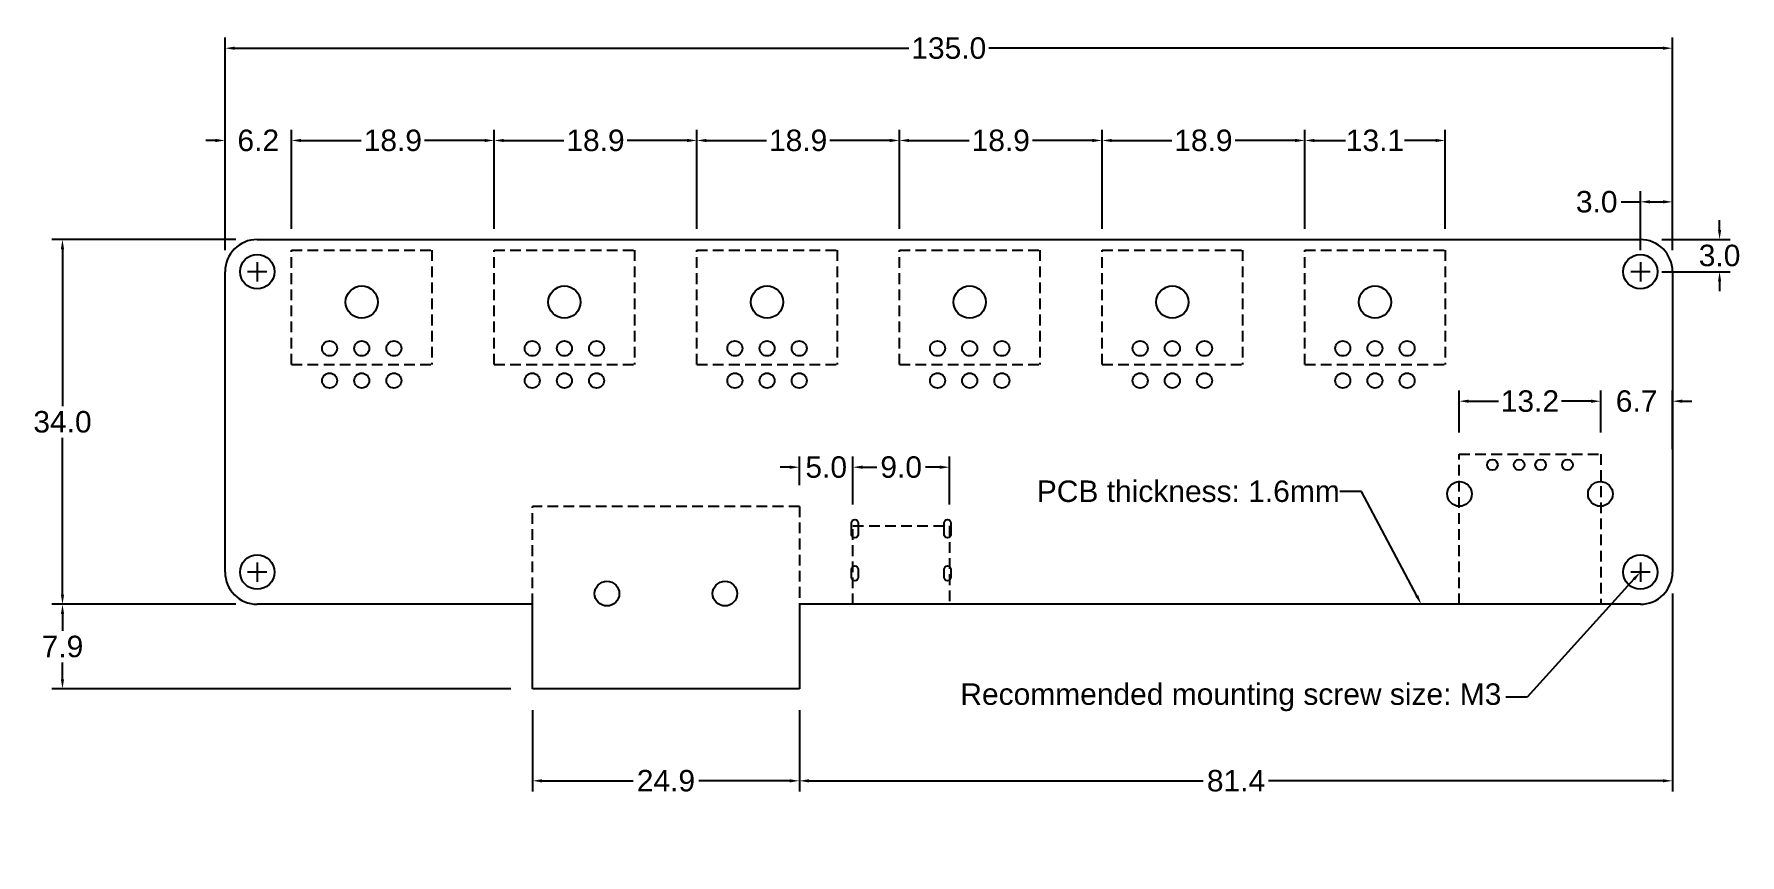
# Model space of a CAD drawing. Header units: millimetres. Extents: x 108 to 267, y 104 to 181.
import ezdxf
from ezdxf import colors
from ezdxf.entities.mleader import LeaderData, LeaderLine
from ezdxf.math import Vec2, Vec3

# ---------------------------------------------------------------- set-up
doc = ezdxf.new("R2010")
doc.units = ezdxf.units.MM
doc.header["$LTSCALE"] = 2
doc.header["$MEASUREMENT"] = 0
doc.linetypes.add('DASHED', pattern=[0.75, 0.5, -0.25])
doc.layers.add('Dim', color=142, linetype='Continuous')
doc.layers.add('outlines', color=7, linetype='DASHED')
doc.styles.get("Standard").update_dxf_attribs({"font": 'arial.ttf', "height": 2})
doc.dimstyles.get("Standard").update_dxf_attribs({"dimtxt": 2, "dimasz": 0.9, "dimexe": 1, "dimexo": 2, "dimgap": 0.45, "dimtad": 0, "dimtih": 1, "dimtoh": 1, "dimdec": 1, "dimzin": 0, "dimdsep": 46, "dimtxsty": 'STANDARD', "dimcen": 0.9, "dimadec": 0, "dimazin": 0, "dimtfac": 1, "dimtdec": 4, "dimtofl": 0, "dimtmove": 0, "dimatfit": 3, "dimfxl": 1, "dimtolj": 1, "dimtzin": 0, "dimarcsym": 0})

# ---------------------------------------------------------------- blocks, each defined once
blk = doc.blocks.new('*D5')
at = {"layer": 'Dim', "color": 0, "linetype": 'Continuous', "lineweight": -2}
for p, q in [((125.69, 160.51), (125.69, 180.34)), ((260.69, 160.51), (260.69, 180.34)), ((126.59, 179.34), (189.46, 179.34)), ((259.79, 179.34), (196.92, 179.34))]:
    blk.add_line(p, q, dxfattribs=at)
at = {"layer": 'Dim', "color": 0, "linetype": 'Continuous', "ltscale": 0.5}
for points in [[(126.59, 179.49), (126.59, 179.19), (125.69, 179.34)], [(259.79, 179.19), (259.79, 179.49), (260.69, 179.34)]]:
    blk.add_solid(points, dxfattribs=at)
at = {"layer": 'Dim', "color": 0, "linetype": 'Continuous', "ltscale": 0.5, "insert": (193.19, 179.34), "char_height": 2, "attachment_point": 5}
blk.add_mtext('\\A1;135.0', dxfattribs=at)
blk = doc.blocks.new('*D6')
at = {"layer": 'Dim', "color": 0, "linetype": 'Continuous', "lineweight": -2}
for p, q in [((126.69, 161.51), (109.53, 161.51)), ((110.53, 160.61), (110.53, 145.98)), ((110.53, 128.41), (110.53, 143.03)), ((126.69, 127.51), (109.53, 127.51))]:
    blk.add_line(p, q, dxfattribs=at)
at = {"layer": 'Dim', "color": 0, "linetype": 'Continuous', "ltscale": 0.5}
for points in [[(110.68, 160.61), (110.38, 160.61), (110.53, 161.51)], [(110.38, 128.41), (110.68, 128.41), (110.53, 127.51)]]:
    blk.add_solid(points, dxfattribs=at)
at = {"layer": 'Dim', "color": 0, "linetype": 'Continuous', "ltscale": 0.5, "insert": (110.53, 144.51), "char_height": 2, "attachment_point": 5}
blk.add_mtext('\\A1;34.0', dxfattribs=at)
blk = doc.blocks.new('*D11')
at = {"layer": 'Dim', "color": 0, "linetype": 'Continuous', "lineweight": -2}
for p, q in [((126.69, 127.51), (109.53, 127.51)), ((110.53, 126.61), (110.53, 125.04)), ((110.53, 120.53), (110.53, 122.1)), ((152.36, 119.63), (109.53, 119.63))]:
    blk.add_line(p, q, dxfattribs=at)
at = {"layer": 'Dim', "color": 0, "linetype": 'Continuous', "ltscale": 0.5}
for points in [[(110.68, 126.61), (110.38, 126.61), (110.53, 127.51)], [(110.38, 120.53), (110.68, 120.53), (110.53, 119.63)]]:
    blk.add_solid(points, dxfattribs=at)
at = {"layer": 'Dim', "color": 0, "linetype": 'Continuous', "ltscale": 0.5, "insert": (110.53, 123.57), "char_height": 2, "attachment_point": 5}
blk.add_mtext('\\A1;7.9', dxfattribs=at)
blk = doc.blocks.new('*D12')
at = {"layer": 'Dim', "color": 0, "linetype": 'Continuous', "lineweight": -2}
for p, q in [((260.69, 128.51), (260.69, 110.06)), ((179.26, 117.63), (179.26, 110.06)), ((180.16, 111.06), (216.93, 111.06)), ((259.79, 111.06), (223.02, 111.06))]:
    blk.add_line(p, q, dxfattribs=at)
at = {"layer": 'Dim', "color": 0, "linetype": 'Continuous', "ltscale": 0.5}
for points in [[(180.16, 111.21), (180.16, 110.91), (179.26, 111.06)], [(259.79, 110.91), (259.79, 111.21), (260.69, 111.06)]]:
    blk.add_solid(points, dxfattribs=at)
at = {"layer": 'Dim', "color": 0, "linetype": 'Continuous', "ltscale": 0.5, "insert": (219.98, 111.06), "char_height": 2, "attachment_point": 5}
blk.add_mtext('\\A1;81.4', dxfattribs=at)
blk = doc.blocks.new('*D13')
at = {"layer": 'Dim', "color": 0, "linetype": 'Continuous', "lineweight": -2}
for p, q in [((154.36, 117.63), (154.36, 110.06)), ((179.26, 117.63), (179.26, 110.06)), ((155.26, 111.06), (163.74, 111.06)), ((178.36, 111.06), (169.88, 111.06))]:
    blk.add_line(p, q, dxfattribs=at)
at = {"layer": 'Dim', "color": 0, "linetype": 'Continuous', "ltscale": 0.5}
for points in [[(155.26, 111.21), (155.26, 110.91), (154.36, 111.06)], [(178.36, 110.91), (178.36, 111.21), (179.26, 111.06)]]:
    blk.add_solid(points, dxfattribs=at)
at = {"layer": 'Dim', "color": 0, "linetype": 'Continuous', "ltscale": 0.5, "insert": (166.81, 111.06), "char_height": 2, "attachment_point": 5}
blk.add_mtext('\\A1;24.9', dxfattribs=at)
blk = doc.blocks.new('*D15')
at = {"layer": 'Dim', "color": 0, "linetype": 'Continuous', "lineweight": -2}
for p, q in [((124.79, 170.74), (123.89, 170.74)), ((125.69, 160.51), (125.69, 171.74)), ((131.89, 162.51), (131.89, 171.74)), ((132.79, 170.74), (133.69, 170.74))]:
    blk.add_line(p, q, dxfattribs=at)
at = {"layer": 'Dim', "color": 0, "linetype": 'Continuous'}
for points in [[(124.79, 170.59), (124.79, 170.89), (125.69, 170.74)], [(132.79, 170.89), (132.79, 170.59), (131.89, 170.74)]]:
    blk.add_solid(points, dxfattribs=at)
at = {"layer": 'Dim', "color": 0, "linetype": 'Continuous', "insert": (128.79, 170.74), "char_height": 2, "attachment_point": 5}
blk.add_mtext('\\A1;6.2', dxfattribs=at)
blk = doc.blocks.new('*D16')
at = {"layer": 'Dim', "color": 0, "linetype": 'Continuous', "lineweight": -2}
for p, q in [((131.89, 162.51), (131.89, 171.74)), ((132.79, 170.74), (138.39, 170.74)), ((149.89, 170.74), (144.3, 170.74)), ((150.79, 162.51), (150.79, 171.74))]:
    blk.add_line(p, q, dxfattribs=at)
at = {"layer": 'Dim', "color": 0, "linetype": 'Continuous'}
for points in [[(132.79, 170.89), (132.79, 170.59), (131.89, 170.74)], [(149.89, 170.59), (149.89, 170.89), (150.79, 170.74)]]:
    blk.add_solid(points, dxfattribs=at)
at = {"layer": 'Dim', "color": 0, "linetype": 'Continuous', "insert": (141.34, 170.74), "char_height": 2, "attachment_point": 5}
blk.add_mtext('\\A1;18.9', dxfattribs=at)
blk = doc.blocks.new('*D17')
at = {"layer": 'Dim', "color": 0, "linetype": 'Continuous', "lineweight": -2}
for p, q in [((150.79, 162.51), (150.79, 171.74)), ((151.69, 170.74), (157.29, 170.74)), ((168.79, 170.74), (163.2, 170.74)), ((169.69, 162.51), (169.69, 171.74))]:
    blk.add_line(p, q, dxfattribs=at)
at = {"layer": 'Dim', "color": 0, "linetype": 'Continuous'}
for points in [[(151.69, 170.89), (151.69, 170.59), (150.79, 170.74)], [(168.79, 170.59), (168.79, 170.89), (169.69, 170.74)]]:
    blk.add_solid(points, dxfattribs=at)
at = {"layer": 'Dim', "color": 0, "linetype": 'Continuous', "insert": (160.24, 170.74), "char_height": 2, "attachment_point": 5}
blk.add_mtext('\\A1;18.9', dxfattribs=at)
blk = doc.blocks.new('*D18')
at = {"layer": 'Dim', "color": 0, "linetype": 'Continuous', "lineweight": -2}
for p, q in [((169.69, 162.51), (169.69, 171.74)), ((170.59, 170.74), (176.19, 170.74)), ((187.69, 170.74), (182.1, 170.74)), ((188.59, 162.51), (188.59, 171.74))]:
    blk.add_line(p, q, dxfattribs=at)
at = {"layer": 'Dim', "color": 0, "linetype": 'Continuous'}
for points in [[(170.59, 170.89), (170.59, 170.59), (169.69, 170.74)], [(187.69, 170.59), (187.69, 170.89), (188.59, 170.74)]]:
    blk.add_solid(points, dxfattribs=at)
at = {"layer": 'Dim', "color": 0, "linetype": 'Continuous', "insert": (179.14, 170.74), "char_height": 2, "attachment_point": 5}
blk.add_mtext('\\A1;18.9', dxfattribs=at)
blk = doc.blocks.new('*D19')
at = {"layer": 'Dim', "color": 0, "linetype": 'Continuous', "lineweight": -2}
for p, q in [((188.59, 162.51), (188.59, 171.74)), ((189.49, 170.74), (195.09, 170.74)), ((206.59, 170.74), (201, 170.74)), ((207.49, 162.51), (207.49, 171.74))]:
    blk.add_line(p, q, dxfattribs=at)
at = {"layer": 'Dim', "color": 0, "linetype": 'Continuous'}
for points in [[(189.49, 170.89), (189.49, 170.59), (188.59, 170.74)], [(206.59, 170.59), (206.59, 170.89), (207.49, 170.74)]]:
    blk.add_solid(points, dxfattribs=at)
at = {"layer": 'Dim', "color": 0, "linetype": 'Continuous', "insert": (198.04, 170.74), "char_height": 2, "attachment_point": 5}
blk.add_mtext('\\A1;18.9', dxfattribs=at)
blk = doc.blocks.new('*D20')
at = {"layer": 'Dim', "color": 0, "linetype": 'Continuous', "lineweight": -2}
for p, q in [((207.49, 162.51), (207.49, 171.74)), ((208.39, 170.74), (213.99, 170.74)), ((225.49, 170.74), (219.9, 170.74)), ((226.39, 162.51), (226.39, 171.74))]:
    blk.add_line(p, q, dxfattribs=at)
at = {"layer": 'Dim', "color": 0, "linetype": 'Continuous'}
for points in [[(208.39, 170.89), (208.39, 170.59), (207.49, 170.74)], [(225.49, 170.59), (225.49, 170.89), (226.39, 170.74)]]:
    blk.add_solid(points, dxfattribs=at)
at = {"layer": 'Dim', "color": 0, "linetype": 'Continuous', "insert": (216.94, 170.74), "char_height": 2, "attachment_point": 5}
blk.add_mtext('\\A1;18.9', dxfattribs=at)
blk = doc.blocks.new('*D21')
at = {"layer": 'Dim', "color": 0, "linetype": 'Continuous', "lineweight": -2}
for p, q in [((226.39, 162.51), (226.39, 171.74)), ((227.29, 170.74), (230.18, 170.74)), ((238.59, 170.74), (235.7, 170.74)), ((239.49, 162.51), (239.49, 171.74))]:
    blk.add_line(p, q, dxfattribs=at)
at = {"layer": 'Dim', "color": 0, "linetype": 'Continuous'}
for points in [[(227.29, 170.89), (227.29, 170.59), (226.39, 170.74)], [(238.59, 170.59), (238.59, 170.89), (239.49, 170.74)]]:
    blk.add_solid(points, dxfattribs=at)
at = {"layer": 'Dim', "color": 0, "linetype": 'Continuous', "insert": (232.94, 170.74), "char_height": 2, "attachment_point": 5}
blk.add_mtext('\\A1;13.1', dxfattribs=at)
blk = doc.blocks.new('*D22')
at = {"layer": 'Dim', "color": 0, "linetype": 'Continuous', "lineweight": -2}
for p, q in [((257.69, 160.51), (257.69, 166.02)), ((260.69, 160.51), (260.69, 166.02)), ((255.89, 165.02), (256.79, 165.02)), ((256.79, 165.02), (257.69, 165.02)), ((258.59, 165.02), (259.79, 165.02))]:
    blk.add_line(p, q, dxfattribs=at)
at = {"layer": 'Dim', "color": 0, "linetype": 'Continuous'}
for points in [[(258.59, 165.17), (258.59, 164.87), (257.69, 165.02)], [(259.79, 164.87), (259.79, 165.17), (260.69, 165.02)]]:
    blk.add_solid(points, dxfattribs=at)
at = {"layer": 'Dim', "color": 0, "linetype": 'Continuous', "insert": (253.62, 165.02), "char_height": 2, "attachment_point": 5}
blk.add_mtext('\\A1;3.0', dxfattribs=at)
blk = doc.blocks.new('*D23')
at = {"layer": 'Dim', "color": 0, "linetype": 'Continuous', "lineweight": -2}
for p, q in [((265.08, 162.41), (265.08, 163.31)), ((259.69, 161.51), (266.08, 161.51)), ((259.69, 158.51), (266.08, 158.51)), ((265.08, 157.61), (265.08, 156.71))]:
    blk.add_line(p, q, dxfattribs=at)
at = {"layer": 'Dim', "color": 0, "linetype": 'Continuous', "ltscale": 0.5}
for points in [[(264.93, 162.41), (265.23, 162.41), (265.08, 161.51)], [(265.23, 157.61), (264.93, 157.61), (265.08, 158.51)]]:
    blk.add_solid(points, dxfattribs=at)
at = {"layer": 'Dim', "color": 0, "linetype": 'Continuous', "ltscale": 0.5, "insert": (265.08, 160.01), "char_height": 2, "attachment_point": 5}
blk.add_mtext('\\A1;3.0', dxfattribs=at)
blk = doc.blocks.new('*D24')
at = {"layer": 'Dim', "color": 0, "linetype": 'Continuous', "lineweight": -2}
for p, q in [((178.36, 140.29), (177.46, 140.29)), ((179.26, 138.63), (179.26, 141.29)), ((184.25, 136.81), (184.25, 141.29)), ((185.15, 140.29), (186.05, 140.29))]:
    blk.add_line(p, q, dxfattribs=at)
at = {"layer": 'Dim', "color": 0, "linetype": 'Continuous', "ltscale": 0.5}
for points in [[(178.36, 140.14), (178.36, 140.44), (179.26, 140.29)], [(185.15, 140.44), (185.15, 140.14), (184.25, 140.29)]]:
    blk.add_solid(points, dxfattribs=at)
at = {"layer": 'Dim', "color": 0, "linetype": 'Continuous', "ltscale": 0.5, "insert": (181.76, 140.29), "char_height": 2, "attachment_point": 5}
blk.add_mtext('\\A1;5.0', dxfattribs=at)
blk = doc.blocks.new('*D26')
at = {"layer": 'Dim', "color": 0, "linetype": 'Continuous', "lineweight": -2}
for p, q in [((184.25, 136.81), (184.25, 141.29)), ((185.15, 140.29), (186.48, 140.29)), ((192.35, 140.29), (191.02, 140.29)), ((193.25, 136.81), (193.25, 141.29))]:
    blk.add_line(p, q, dxfattribs=at)
at = {"layer": 'Dim', "color": 0, "linetype": 'Continuous'}
for points in [[(185.15, 140.44), (185.15, 140.14), (184.25, 140.29)], [(192.35, 140.14), (192.35, 140.44), (193.25, 140.29)]]:
    blk.add_solid(points, dxfattribs=at)
at = {"layer": 'Dim', "color": 0, "linetype": 'Continuous', "insert": (188.75, 140.29), "char_height": 2, "attachment_point": 5}
blk.add_mtext('\\A1;9.0', dxfattribs=at)
blk = doc.blocks.new('*D28')
at = {"layer": 'Dim', "color": 0, "linetype": 'Continuous', "lineweight": -2}
for p, q in [((240.79, 143.51), (240.79, 147.44)), ((241.69, 146.44), (244.45, 146.44)), ((253.09, 146.44), (250.34, 146.44)), ((253.99, 143.51), (253.99, 147.44))]:
    blk.add_line(p, q, dxfattribs=at)
at = {"layer": 'Dim', "color": 0, "linetype": 'Continuous'}
for points in [[(241.69, 146.59), (241.69, 146.29), (240.79, 146.44)], [(253.09, 146.29), (253.09, 146.59), (253.99, 146.44)]]:
    blk.add_solid(points, dxfattribs=at)
at = {"layer": 'Dim', "color": 0, "linetype": 'Continuous', "insert": (247.39, 146.44), "char_height": 2, "attachment_point": 5}
blk.add_mtext('\\A1;13.2', dxfattribs=at)
blk = doc.blocks.new('*D29')
at = {"layer": 'Dim', "color": 0, "linetype": 'Continuous', "lineweight": -2}
for p, q in [((253.09, 146.44), (252.19, 146.44)), ((253.99, 143.51), (253.99, 147.44)), ((260.69, 141.98), (260.69, 147.44)), ((261.59, 146.44), (262.49, 146.44))]:
    blk.add_line(p, q, dxfattribs=at)
at = {"layer": 'Dim', "color": 0, "linetype": 'Continuous', "ltscale": 0.5}
for points in [[(253.09, 146.29), (253.09, 146.59), (253.99, 146.44)], [(261.59, 146.59), (261.59, 146.29), (260.69, 146.44)]]:
    blk.add_solid(points, dxfattribs=at)
at = {"layer": 'Dim', "color": 0, "linetype": 'Continuous', "ltscale": 0.5, "insert": (257.34, 146.44), "char_height": 2, "attachment_point": 5}
blk.add_mtext('\\A1;6.7', dxfattribs=at)

msp = doc.modelspace()

# ---------------------------------------------------------------- linework, layer by layer
for p, q in [((128.69, 161.51), (257.69, 161.51)), ((125.69, 130.51), (125.69, 158.51)), ((260.69, 158.51), (260.69, 130.51)), ((154.36, 127.51), (128.69, 127.51)), ((154.36, 119.63), (154.36, 127.51)), ((257.69, 127.51), (179.26, 127.51)), ((179.26, 127.51), (179.26, 119.63)), ((179.26, 119.63), (154.36, 119.63))]:
    msp.add_line(p, q)
for points in [[(184.73, 134, -1), (184.13, 134), (184.13, 135.1, -1), (184.73, 135.1)], [(193.37, 134, -1), (192.77, 134), (192.77, 135.1, -1), (193.37, 135.1)], [(184.73, 130, -1), (184.13, 130), (184.13, 130.8, -1), (184.73, 130.8)], [(193.37, 130, -1), (192.77, 130), (192.77, 130.8, -1), (193.37, 130.8)]]:
    msp.add_lwpolyline(points, format="xyb", close=True)
for centre, radius in [((128.69, 158.51), 1.6), ((257.69, 158.51), 1.6), ((138.44, 155.68), 1.5), ((157.34, 155.68), 1.5), ((176.24, 155.68), 1.5), ((195.14, 155.68), 1.5), ((214.04, 155.68), 1.5), ((232.94, 155.68), 1.5), ((135.44, 151.36), 0.7), ((138.44, 151.36), 0.7), ((141.44, 151.36), 0.7), ((154.34, 151.36), 0.7), ((157.34, 151.36), 0.7), ((160.34, 151.36), 0.7), ((173.24, 151.36), 0.7), ((176.24, 151.36), 0.7), ((179.24, 151.36), 0.7), ((192.14, 151.36), 0.7), ((195.14, 151.36), 0.7), ((198.14, 151.36), 0.7), ((211.04, 151.36), 0.7), ((214.04, 151.36), 0.7), ((217.04, 151.36), 0.7), ((229.94, 151.36), 0.7), ((232.94, 151.36), 0.7), ((235.94, 151.36), 0.7), ((135.44, 148.36), 0.7), ((138.44, 148.36), 0.7), ((141.44, 148.36), 0.7), ((154.34, 148.36), 0.7), ((157.34, 148.36), 0.7), ((160.34, 148.36), 0.7), ((173.24, 148.36), 0.7), ((176.24, 148.36), 0.7), ((179.24, 148.36), 0.7), ((192.14, 148.36), 0.7), ((195.14, 148.36), 0.7), ((198.14, 148.36), 0.7), ((211.04, 148.36), 0.7), ((214.04, 148.36), 0.7), ((217.04, 148.36), 0.7), ((229.94, 148.36), 0.7), ((232.94, 148.36), 0.7), ((235.94, 148.36), 0.7), ((243.89, 140.51), 0.5), ((246.39, 140.51), 0.5), ((248.39, 140.51), 0.5), ((250.89, 140.51), 0.5), ((240.82, 137.8), 1.15), ((253.96, 137.8), 1.15), ((128.69, 130.51), 1.6), ((257.69, 130.51), 1.6), ((161.31, 128.51), 1.15), ((172.31, 128.51), 1.15)]:
    msp.add_circle(centre, radius)
for centre, start, end in [((128.69, 158.51), 90.0209, 179.9791), ((257.69, 158.51), 0.0208, 89.9792), ((128.69, 130.51), 180.0209, 269.9791), ((257.69, 130.51), 270.0208, 359.9792)]:
    msp.add_arc(centre, 3, start, end)
at = {"layer": 'Dim', "linetype": 'Continuous'}
for p, q in [((128.69, 159.41), (128.69, 157.61)), ((257.69, 159.41), (257.69, 157.61)), ((129.59, 158.51), (127.79, 158.51)), ((258.59, 158.51), (256.79, 158.51)), ((129.59, 130.51), (127.79, 130.51)), ((128.69, 131.41), (128.69, 129.61)), ((258.59, 130.51), (256.79, 130.51)), ((257.69, 131.41), (257.69, 129.61))]:
    msp.add_line(p, q, dxfattribs=at)
at = {"layer": 'outlines'}
for p, q in [((131.89, 149.86), (131.89, 160.51)), ((131.89, 160.51), (144.99, 160.51)), ((144.99, 160.51), (144.99, 149.86)), ((150.79, 149.86), (150.79, 160.51)), ((150.79, 160.51), (163.89, 160.51)), ((163.89, 160.51), (163.89, 149.86)), ((169.69, 149.86), (169.69, 160.51)), ((169.69, 160.51), (182.79, 160.51)), ((182.79, 160.51), (182.79, 149.86)), ((188.59, 149.86), (188.59, 160.51)), ((188.59, 160.51), (201.69, 160.51)), ((201.69, 160.51), (201.69, 149.86)), ((207.49, 149.86), (207.49, 160.51)), ((207.49, 160.51), (220.59, 160.51)), ((220.59, 160.51), (220.59, 149.86)), ((226.39, 149.86), (226.39, 160.51)), ((226.39, 160.51), (239.49, 160.51)), ((239.49, 160.51), (239.49, 149.86)), ((131.89, 149.86), (144.99, 149.86)), ((150.79, 149.86), (163.89, 149.86)), ((169.69, 149.86), (182.79, 149.86)), ((188.59, 149.86), (201.69, 149.86)), ((207.49, 149.86), (220.59, 149.86)), ((226.39, 149.86), (239.49, 149.86)), ((240.79, 127.51), (240.79, 141.51)), ((240.79, 141.51), (253.99, 141.51)), ((253.99, 141.51), (253.99, 127.51)), ((179.26, 136.63), (154.36, 136.63)), ((154.36, 127.51), (154.36, 136.63)), ((179.26, 136.63), (179.26, 127.51)), ((184.25, 127.51), (184.25, 134.81)), ((184.25, 134.81), (193.25, 134.81)), ((193.25, 134.81), (193.25, 127.51))]:
    msp.add_line(p, q, dxfattribs=at)

# ---------------------------------------------------------------- dimensions: what is measured, and where the dimension line sits
at = {"layer": 'Dim', "linetype": 'Continuous'}
for base, p1, p2, picture, middle in [((260.69, 179.34), (125.69, 158.51), (260.69, 158.51), '*D5', (193.19, 179.34)), ((131.89, 170.74), (125.69, 158.51), (131.89, 160.51), '*D15', (128.79, 170.74)), ((253.99, 146.44), (240.79, 141.51), (253.99, 141.51), '*D28', (247.39, 146.44)), ((260.69, 146.44), (253.99, 141.51), (260.69, 139.98), '*D29', (257.34, 146.44)), ((260.69, 111.06), (179.26, 119.63), (260.69, 130.51), '*D12', (219.98, 111.06)), ((179.26, 111.06), (154.36, 119.63), (179.26, 119.63), '*D13', (166.81, 111.06))]:
    dim = msp.add_linear_dim(base=base, p1=p1, p2=p2, dimstyle='Standard', dxfattribs=at)
    dim.commit()
    dim.dimension.update_dxf_attribs({"geometry": picture, "text_midpoint": middle})
for base, p1, p2, picture, middle in [((150.79, 170.74), (131.89, 160.51), (150.79, 160.51), '*D16', (141.34, 170.74)), ((169.69, 170.74), (150.79, 160.51), (169.69, 160.51), '*D17', (160.24, 170.74)), ((188.59, 170.74), (169.69, 160.51), (188.59, 160.51), '*D18', (179.14, 170.74)), ((207.49, 170.74), (188.59, 160.51), (207.49, 160.51), '*D19', (198.04, 170.74)), ((226.39, 170.74), (207.49, 160.51), (226.39, 160.51), '*D20', (216.94, 170.74)), ((239.49, 170.74), (226.39, 160.51), (239.49, 160.51), '*D21', (232.94, 170.74)), ((193.25, 140.29), (184.25, 134.81), (193.25, 134.81), '*D26', (188.75, 140.29))]:
    dim = msp.add_linear_dim(base=base, p1=p1, p2=p2, dimstyle='Standard', override={"dimtmove": 1}, dxfattribs=at)
    dim.commit()
    dim.dimension.update_dxf_attribs({"geometry": picture, "text_midpoint": middle})
for base, p1, p2, picture, middle in [((260.69, 165.02), (257.69, 158.51), (260.69, 158.51), '*D22', (253.62, 165.02)), ((184.25, 140.29), (179.26, 136.63), (184.25, 134.81), '*D24', (181.76, 140.29))]:
    dim = msp.add_linear_dim(base=base, p1=p1, p2=p2, dimstyle='Standard', dxfattribs=at)
    dim.commit()
    dim.dimension.update_dxf_attribs({"geometry": picture, "text_midpoint": middle, "dimtype": 160})
for base, p1, p2, picture, middle in [((265.08, 158.51), (257.69, 161.51), (257.69, 158.51), '*D23', (265.08, 160.01)), ((110.53, 127.51), (128.69, 161.51), (128.69, 127.51), '*D6', (110.53, 144.51)), ((110.53, 127.51), (154.36, 119.63), (128.69, 127.51), '*D11', (110.53, 123.57))]:
    dim = msp.add_linear_dim(base=base, p1=p1, p2=p2, angle=90, dimstyle='Standard', dxfattribs=at)
    dim.commit()
    dim.dimension.update_dxf_attribs({"geometry": picture, "text_midpoint": middle})

# ---------------------------------------------------------------- leaders
at = {"layer": 'Dim', "linetype": 'Continuous', "ltscale": 0.5}
ml = msp.add_multileader_mtext('Standard', dxfattribs=at)
ml.set_content('PCB thickness: 1.6mm', color=256, style='STANDARD')
ml.set_leader_properties()
ml.build(insert=Vec2(0, 0))
ml.multileader.update_dxf_attribs({"dogleg_length": 2, "arrow_head_size": 0.9})
ctx = ml.context
ctx.base_point, ctx.char_height, ctx.arrow_head_size, ctx.landing_gap_size, ctx.plane_origin = Vec3(201, 138.03), 2, 0.9, 0.4, Vec3(229.83, 127.51)
notes = []
notes.append((ctx, [(0, (1, 1, 0), (231.67, 138.03), (-1, 0), 2, [(0, [(237.26, 127.51)], 256, [])])]))
ctx.mtext.insert, ctx.mtext.flow_direction = Vec3(201.4, 139.05), 5
ml = msp.add_multileader_mtext('Standard', dxfattribs=at)
ml.set_content('Recommended mounting screw size: M3', color=256, style='STANDARD')
ml.set_leader_properties()
ml.build(insert=Vec2(0, 0))
ml.multileader.update_dxf_attribs({"dogleg_length": 2, "arrow_head_size": 0.9})
ctx = ml.context
ctx.base_point, ctx.char_height, ctx.arrow_head_size, ctx.landing_gap_size, ctx.plane_origin = Vec3(194.21, 118.85), 2, 0.9, 0.4, Vec3(257.69, 130.51)
ctx.text_align_type = 2
notes.append((ctx, [(0, (1, 1, 0), (247.13, 118.85), (-1, 0), 2, [(0, [(257.69, 130.51)], 256, [])])]))
ctx.mtext.insert, ctx.mtext.alignment, ctx.mtext.flow_direction = Vec3(244.73, 120.14), 3, 5
for ctx, leaders in notes:
    for number, flags, end, landing, length, lines in leaders:
        leader = LeaderData()
        leader.index, (leader.has_last_leader_line, leader.has_dogleg_vector, leader.attachment_direction) = number, flags
        leader.last_leader_point, leader.dogleg_vector, leader.dogleg_length = Vec3(end), Vec3(landing), length
        for number, points, colour, breaks in lines:
            line = LeaderLine()
            line.index, line.vertices, line.color, line.breaks = number, Vec3.list(points), colors.encode_raw_color(colour), breaks
            leader.lines.append(line)
        ctx.leaders.append(leader)

doc.saveas('drawing.dxf')
